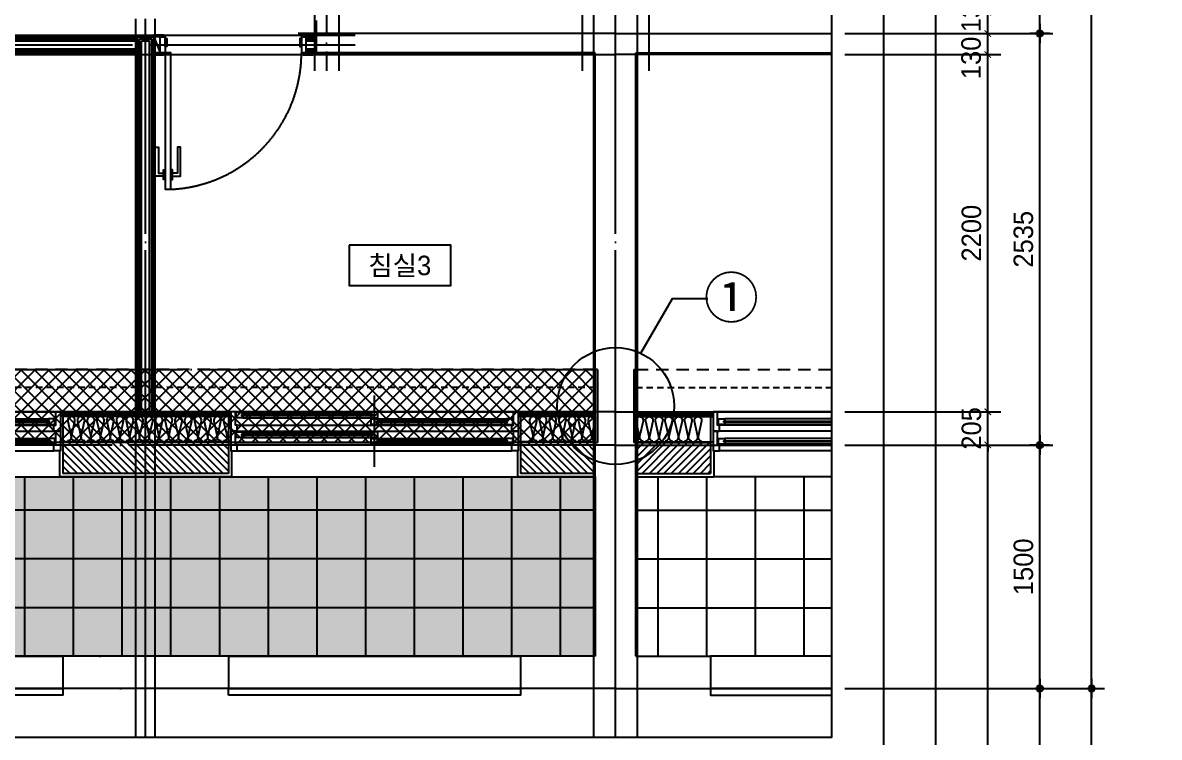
# Model space of a CAD drawing. Header units: millimetres. Extents: x -24416 to 92204, y -190080 to 23760.
# Drawn here: x 14987 to 21987, y 5502 to 9903 of the extents above; entities that cross this region are included whole.
import ezdxf
from ezdxf.enums import TextEntityAlignment as Align
from ezdxf.xclip import XClip

# ---------------------------------------------------------------- set-up
doc = ezdxf.new("R2010")
doc.units = ezdxf.units.MM
doc.header["$LTSCALE"] = 50
doc.header["$XCLIPFRAME"] = 0
for name, pattern in [('AUDIT_D_220706163347-0', [0]), ('CEN', [62, 60, -1, 0, -1]), ('H', [1.3, 0.8, -0.5]), ('HID', [2.5, 1.5, -1]), ('평면도(기준)$0$CENTER2', [16.25, 15, -0.5, 0.25, -0.5])]:
    doc.linetypes.add(name, pattern=pattern)
doc.layers.get('defpoints').update_dxf_attribs({"color": 139})
for name, color, linetype in [('A_HAT', 8, 'Continuous'), ('AA-XXXX-DIMS', 7, 'Continuous'), ('AA-단열-바닥-욕실', 30, 'Continuous'), ('ARDM', 7, 'Continuous'), ('CEN_CON', 1, 'CEN'), ('CEN_WALL', 12, 'CEN'), ('CONC', 2, 'Continuous'), ('dan1', 7, 'HID'), ('DIM', 7, 'AUDIT_D_220706163347-0'), ('ELE3_CON', 7, 'Continuous'), ('ELE4', 4, 'Continuous'), ('ETC', 6, 'Continuous'), ('FIN', 6, 'Continuous'), ('HAT', 9, 'Continuous'), ('INS', 252, 'Continuous'), ('SINA-F-FRAME', 4, 'Continuous'), ('TEXT', 3, 'Continuous'), ('WAL', 3, 'Continuous'), ('WAL_DRY', 7, 'Continuous'), ('WIN', 4, 'Continuous'), ('X - 단위세대$0$ETC', 6, 'Continuous'), ('바닥타일', 8, 'Continuous'), ('실명', 3, 'AUDIT_D_220706163347-0'), ('실명박스', 7, 'AUDIT_D_220706163347-0'), ('커튼박스', 6, 'Continuous'), ('평면도(기준)$0$1.EC-F-DOOR', 4, 'Continuous'), ('평면도(기준)$0$1.EC-F-DOOR-F', 4, 'Continuous')]:
    doc.layers.add(name, color=color, linetype=linetype)
for name, color, linetype, plot in [('AA-CEN', 1, 'CEN', False), ('Defpoint', 135, 'Continuous', False), ('MC', 135, 'Continuous', False)]:
    doc.layers.add(name, color=color, linetype=linetype, plot=plot)
doc.styles.add('HAUD01', font='Dotum.ttf')
doc.styles.add('돋움', font='Dotum.ttf')
doc.styles.add('맑은고딕', font='malgun.ttf', dxfattribs={"width": 0.9})
doc.dimstyles.new('DIM_40', dxfattribs={"dimscale": 40, "dimtxt": 3, "dimasz": 1, "dimexe": 2, "dimexo": 2, "dimgap": 1, "dimtad": 1, "dimdec": 0, "dimzin": 0, "dimdsep": 46, "dimtxsty": '맑은고딕', "dimblk1": 'DIMDOT', "dimblk2": 'DIMDOT', "dimsah": 1, "dimcen": 0.09, "dimdle": 2, "dimclrd": 7, "dimclre": 7, "dimclrt": 3, "dimadec": 0, "dimazin": 0, "dimtfac": 1, "dimtdec": 0, "dimtix": 1, "dimtmove": 2, "dimatfit": 3, "dimldrblk": 'DIMDOT', "dimfxl": 2, "dimtolj": 1, "dimtzin": 0, "dimarcsym": 0})
doc.dimstyles.new('MCDIM_40', dxfattribs={"dimscale": 40, "dimtxt": 3, "dimasz": 1, "dimexe": 2, "dimexo": 2, "dimgap": 1, "dimtad": 1, "dimdec": 0, "dimzin": 0, "dimdsep": 46, "dimtxsty": '맑은고딕', "dimblk1": 'ARCHTICK', "dimblk2": 'ARCHTICK', "dimsah": 1, "dimcen": 0.09, "dimdle": 2, "dimclrd": 7, "dimclre": 7, "dimclrt": 3, "dimadec": 0, "dimazin": 0, "dimtfac": 1, "dimtdec": 0, "dimtix": 1, "dimtmove": 2, "dimatfit": 3, "dimldrblk": 'ARCHTICK', "dimfxl": 1, "dimtolj": 1, "dimtzin": 0, "dimarcsym": 0})

# ---------------------------------------------------------------- blocks, each defined once
blk = doc.blocks.new('WIN_이중창_1800')
at = {"layer": 'Defpoint'}
for p, q in [((-15, 240), (-15, 0)), ((1785, 240), (1785, 0))]:
    blk.add_line(p, q, dxfattribs=at)
at = {"layer": 'WIN'}
blk.add_line((885, -100), (885, 340), dxfattribs=at)
at = {"layer": 'WIN', "color": 8}
for p, q in [((1742, 240), (28, 240)), ((1697, 237), (905, 237)), ((1730, 158), (40, 158)), ((865, 196), (73, 196)), ((865, 161), (73, 161)), ((1697, 202), (905, 202)), ((1730, 120), (40, 120)), ((865, 76), (73, 76)), ((1697, 117), (905, 117)), ((1697, 82), (905, 82)), ((1730, 38), (40, 38)), ((1730, 0), (40, 0)), ((865, 41), (73, 41))]:
    blk.add_line(p, q, dxfattribs=at)
at = {"layer": 'WIN'}
for points in [[(40, 158), (28, 158), (28, 240), (0, 240), (0, 120), (40, 120), (40, 158)], [(905, 216.5), (905, 202), (865, 202), (865, 237), (905, 237), (905, 222.5)], [(1704, 222.5), (1704, 216.5), (898, 216.5), (898, 222.5), (1704, 222.5)], [(1697, 216.5), (1697, 202), (1737, 202), (1737, 237), (1697, 237), (1697, 222.5)], [(1730, 158), (1742, 158), (1742, 240), (1770, 240), (1770, 120), (1730, 120), (1730, 158)], [(73, 175.5), (73, 161), (33, 161), (33, 196), (73, 196), (73, 181.5)], [(872, 181.5), (872, 175.5), (66, 175.5), (66, 181.5), (872, 181.5)], [(865, 175.5), (865, 161), (905, 161), (905, 196), (865, 196), (865, 181.5)], [(40, 38), (28, 38), (28, 120), (0, 120), (0, 0), (40, 0), (40, 38)], [(73, 55.5), (73, 41), (33, 41), (33, 76), (73, 76), (73, 61.5)], [(905, 96.5), (905, 82), (865, 82), (865, 117), (905, 117), (905, 102.5)], [(865, 55.5), (865, 41), (905, 41), (905, 76), (865, 76), (865, 61.5)], [(1704, 102.5), (1704, 96.5), (898, 96.5), (898, 102.5), (1704, 102.5)], [(1697, 96.5), (1697, 82), (1737, 82), (1737, 117), (1697, 117), (1697, 102.5)], [(1730, 38), (1742, 38), (1742, 120), (1770, 120), (1770, 0), (1730, 0), (1730, 38)], [(872, 61.5), (872, 55.5), (66, 55.5), (66, 61.5), (872, 61.5)]]:
    blk.add_lwpolyline(points, dxfattribs=at)
blk = doc.blocks.new('insul1')
blk.add_lwpolyline([(0, 0, 0.480617), (0.146, 0.183), (0.004, 0.817, -1.249969), (0.296, 0.817), (0.154, 0.183, 0.480617), (0.3, 0, 0.480617)], format="xyb")
blk = doc.blocks.new('A$C3C3C21E6')
at = {"layer": '평면도(기준)$0$1.EC-F-DOOR'}
blk.add_lwpolyline([(70, -210), (70, -1049.6), (106, -1049.6), (106, -210), (70, -210)], dxfattribs=at)
at = {"layer": '평면도(기준)$0$1.EC-F-DOOR', "color": 8}
for points in [[(60, -969.6), (10, -969.6), (10, -789.6), (30, -789.6), (30, -949.6), (60, -949.6)], [(116.1, -969.6), (166.1, -969.6), (166.1, -789.6), (146.1, -789.6), (146.1, -949.6), (116.1, -949.6)]]:
    blk.add_lwpolyline(points, dxfattribs=at)
for points in [[(70, -929.6), (70, -989.6), (60, -989.6), (60, -929.6)], [(106, -929.6), (106, -989.6), (116, -989.6), (116, -929.6)]]:
    blk.add_lwpolyline(points, close=True, dxfattribs=at)
at = {"layer": '평면도(기준)$0$1.EC-F-DOOR', "color": 1, "linetype": '평면도(기준)$0$CENTER2', "ltscale": 6}
blk.add_arc((69.4, -209.7), 840.6, 272.49818, 359.98243, dxfattribs=at)
at = {"layer": '평면도(기준)$0$1.EC-F-DOOR-F'}
for points in [[(60, -110), (40, -110), (0, -110), (0, -98), (60, -98)], [(40, -110), (70, -110), (70, -210), (40, -210)], [(70, -120), (80, -120), (80, -170), (70, -170)], [(910, -120), (900, -120), (900, -170), (910, -170)], [(940, -110), (910, -110), (910, -210), (940, -210)], [(920, -110), (940, -110), (980, -110), (980, -98), (920, -98)], [(0, -222), (60, -222), (60, -210), (0, -210)], [(920, -222), (980, -222), (980, -210), (920, -210)]]:
    blk.add_lwpolyline(points, close=True, dxfattribs=at)
blk = doc.blocks.new('U-76A(기본)', base_point=(206307.1, 38575.4))
at = {"layer": 'A_HAT'}
h = blk.add_hatch(dxfattribs=at)
h.set_pattern_fill('ANSI31', color=256, scale=10, style=0)
h.paths.add_polyline_path([(206892.1, 40090.4), (206432.1, 40090.4), (206432.1, 39900.4), (206892.1, 39900.4)])
h = blk.add_hatch(dxfattribs=at)
h.set_pattern_fill('ANSI31', color=256, scale=10, style=0)
h.paths.add_polyline_path([(209712.1, 40090.4), (208692.1, 40090.4), (208692.1, 39900.4), (209712.1, 39900.4)])
at = {"layer": '바닥타일'}
h = blk.add_hatch(dxfattribs=at)
h.set_pattern_fill('_USER', color=256, scale=300, double=1, pattern_type=0)
h.set_pattern_definition([(0, (0, 0), (0, 300), []), (90, (0, 0), (-300, 2e-14), [])])
edge = h.paths.add_edge_path()
edge.add_arc((218422.1, 40025.4), 690, 180.00105, 270.41264)
edge.add_line((218427.1, 39335.4), (218427.1, 38775.4))
edge.add_line((218427.1, 38775.4), (206432.1, 38775.4))
edge.add_line((206432.1, 38775.4), (206432.1, 39880.4))
edge.add_line((206432.1, 39880.4), (216782.1, 39880.4))
edge.add_line((216782.1, 39880.4), (216782.1, 40055.4))
edge.add_line((216782.1, 40055.4), (218422.1, 40055.4))
edge.add_line((218422.1, 40055.4), (218422.1, 40025.4))
edge.add_line((218422.1, 40025.4), (217732.1, 40025.4))
at = {"layer": 'CEN_CON'}
for p, q in [((206307.1, 38275.4), (206307.1, 45600.4)), ((206307.1, 42610.4), (208262.1, 42610.4)), ((206307.1, 38575.4), (220942.1, 38575.4))]:
    blk.add_line(p, q, dxfattribs=at)
at = {"layer": 'CEN_WALL'}
for p, q in [((208087.1, 45600.4), (208087.1, 42380.4)), ((209202.1, 38275.4), (209202.1, 42700.4)), ((212282.1, 42540.4), (207912.1, 42540.4)), ((206307.1, 40075.4), (216702.1, 40075.4))]:
    blk.add_line(p, q, dxfattribs=at)
at = {"layer": 'CONC'}
for p, q in [((208152.1, 42690.4), (208152.1, 42490.4)), ((206432.1, 42490.4), (208152.1, 42490.4)), ((206432.1, 40540.4), (206432.1, 42490.4)), ((206419.1, 40540.4), (206419.1, 40090.4)), ((206419.1, 40540.4), (206432.1, 40540.4)), ((206432.1, 40090.4), (206419.1, 40090.4)), ((206432.1, 38775.4), (206432.1, 40090.4)), ((206432.1, 38775.4), (206892.1, 38775.4)), ((206892.1, 38775.4), (206892.1, 38575.4)), ((208692.1, 38775.4), (209712.1, 38775.4)), ((208692.1, 38775.4), (208692.1, 38575.4)), ((209712.1, 38775.4), (209712.1, 38575.4)), ((206307.1, 38575.4), (206892.1, 38575.4)), ((208692.1, 38575.4), (209712.1, 38575.4))]:
    blk.add_line(p, q, dxfattribs=at)
at = {"layer": 'dan1'}
blk.add_lwpolyline([(206432.1, 40540.4), (211972.1, 40540.4)], dxfattribs=at)
at = {"layer": 'ELE3_CON'}
for p, q in [((208692.1, 38775.4), (206892.1, 38775.4)), ((211512.1, 38775.4), (209712.1, 38775.4))]:
    blk.add_line(p, q, dxfattribs=at)
at = {"layer": 'ELE4'}
for p, q in [((208672.1, 39880.4), (206912.1, 39880.4)), ((211492.1, 39880.4), (209732.1, 39880.4))]:
    blk.add_line(p, q, dxfattribs=at)
at = {"layer": 'FIN'}
for p, q in [((206912.1, 40040.4), (206912.1, 39880.4)), ((208672.1, 40040.4), (208672.1, 39880.4)), ((209732.1, 40040.4), (209732.1, 39880.4)), ((206432.1, 39880.4), (206912.1, 39880.4)), ((208672.1, 39880.4), (209732.1, 39880.4))]:
    blk.add_line(p, q, dxfattribs=at)
at = {"layer": 'INS'}
for p, q in [((206432.1, 40090.4), (206432.1, 40540.4)), ((206432.1, 40250.4), (206907.1, 40250.4)), ((208677.1, 40250.4), (209727.1, 40250.4)), ((206432.1, 40095.4), (206907.1, 40095.4)), ((208677.1, 40095.4), (209727.1, 40095.4))]:
    blk.add_line(p, q, dxfattribs=at)
at = {"layer": 'MC'}
for p, q in [((206512.1, 45600.4), (206512.1, 42380.4)), ((208012.1, 45600.4), (208012.1, 42380.4)), ((208162.1, 45600.4), (208162.1, 42380.4)), ((206442.1, 38275.4), (206442.1, 42840.4)), ((209142.1, 38275.4), (209142.1, 42700.4)), ((209262.1, 38275.4), (209262.1, 42700.4)), ((212282.1, 42600.4), (207912.1, 42600.4)), ((212282.1, 42480.4), (206307.1, 42480.4)), ((206307.1, 40280.4), (216702.1, 40280.4))]:
    blk.add_line(p, q, dxfattribs=at)
at = {"layer": 'SINA-F-FRAME'}
blk.add_line((209152.1, 42590.4), (209112.1, 42490.4), dxfattribs=at)
at = {"layer": 'WAL'}
for p, q in [((206432.1, 40090.4), (206892.1, 40090.4)), ((206892.1, 40090.4), (206892.1, 39900.4)), ((208692.1, 40090.4), (209712.1, 40090.4)), ((208692.1, 40090.4), (208692.1, 39900.4)), ((209712.1, 40090.4), (209712.1, 39900.4)), ((206432.1, 39900.4), (206892.1, 39900.4)), ((208692.1, 39900.4), (209712.1, 39900.4))]:
    blk.add_line(p, q, dxfattribs=at)
at = {"layer": 'WAL_DRY'}
for p, q in [((208212.1, 42590.4), (208152.1, 42590.4)), ((208212.1, 42577.9), (208152.1, 42577.9)), ((208212.1, 42565.4), (208152.1, 42565.4)), ((209152.1, 40270.4), (209152.1, 42590.4)), ((209252.1, 42590.4), (209152.1, 42590.4)), ((209164.6, 40270.4), (209164.6, 42577.9)), ((209239.6, 42577.9), (209164.6, 42577.9)), ((209177.1, 40270.4), (209177.1, 42565.4)), ((209227.1, 42565.4), (209177.1, 42565.4)), ((209227.1, 40270.4), (209227.1, 42565.4)), ((209239.6, 40270.4), (209239.6, 42577.9)), ((211032.1, 42590.4), (209252.1, 42590.4)), ((209252.1, 40270.4), (209252.1, 42590.4)), ((211032.1, 42577.9), (209252.1, 42577.9)), ((211032.1, 42565.4), (209252.1, 42565.4)), ((208212.1, 42515.4), (208152.1, 42515.4)), ((208212.1, 42502.9), (208152.1, 42502.9)), ((211032.1, 42515.4), (209252.1, 42515.4)), ((211032.1, 42502.9), (209252.1, 42502.9)), ((208212.1, 42490.4), (208152.1, 42490.4)), ((211032.1, 42490.4), (209252.1, 42490.4)), ((206432.1, 40270.4), (206907.1, 40270.4)), ((206432.1, 40260.4), (206907.1, 40260.4)), ((208677.1, 40270.4), (209727.1, 40270.4)), ((208677.1, 40260.4), (209727.1, 40260.4))]:
    blk.add_line(p, q, dxfattribs=at)
at = {"layer": 'X - 단위세대$0$ETC'}
for points in [[(208692.1, 38535.4), (208692.1, 38575.4), (206892.1, 38575.4), (206892.1, 38535.4), (208692.1, 38535.4)], [(211512.1, 38535.4), (211512.1, 38575.4), (209712.1, 38575.4), (209712.1, 38535.4), (211512.1, 38535.4)]]:
    blk.add_lwpolyline(points, dxfattribs=at)
at = {"layer": '커튼박스', "linetype": 'H'}
for p, q in [((206432.1, 40430.4), (209152.1, 40430.4)), ((209252.1, 40430.4), (211972.1, 40430.4))]:
    blk.add_line(p, q, dxfattribs=at)
at = {"layer": 'INS', "xscale": 150, "yscale": 150, "zscale": 150, "row_count": 1, "row_spacing": 0, "column_spacing": 60}
for p, column_count in [((206432.1, 40100.4), 7), ((208677.1, 40100.4), 17)]:
    blk.add_blockref('insul1', p, dxfattribs=dict(at, column_count=column_count))
at = {"layer": 'SINA-F-FRAME', "xscale": -1}
blk.add_blockref('A$C3C3C21E6', (209152.1, 42700.4), dxfattribs=at)
at = {"layer": 'WIN'}
for p in [(206907.1, 40040.4), (209727.1, 40040.4)]:
    blk.add_blockref('WIN_이중창_1800', p, dxfattribs=at)
blk = doc.blocks.new('U-76A(확장)3')
at = {"layer": 'CEN_CON'}
blk.add_line((0, 0), (14595, 0), dxfattribs=at)
blk = doc.blocks.new('A$C415C5DAF')
at = {"layer": '실명박스'}
blk.add_lwpolyline([(4511.7, -9843.2), (4511.7, -10093.2), (5137, -10093.2), (5137, -9843.2)], close=True, dxfattribs=at)
blk.add_lwpolyline([(4511.7, -9843.2), (4511.7, -10093.2), (5137, -10093.2), (5137, -9843.2)], close=True, dxfattribs=at)
at = {"layer": '실명', "style": 'HAUD01'}
blk.add_text('침실3', height=120, dxfattribs=at).set_placement((4823.2, -9966.4), align=Align.MIDDLE)
blk = doc.blocks.new('A$C1CAF0AFA')
at = {"layer": 'ETC'}
h = blk.add_hatch(dxfattribs=at)
h.set_pattern_fill('CROSS', color=256, scale=10, angle=45)
h.set_pattern_definition([(45, (110765.9, -23760), (7e-15, 89.80256), [31.75, -95.25]), (135, (110788.35, -23760), (-89.80256, 7e-15), [31.75, -95.25])])
h.paths.add_polyline_path([(6393.3, -17757.9), (4553.3, -17757.9), (4553.3, -16467.9), (6393.3, -16467.9)])
h.paths.add_polyline_path([(6523.3, -17757.9), (6523.3, -16477.9), (8163.3, -16477.9), (8163.3, -16652.9), (18513.3, -16652.9), (18513.3, -17757.9)])
h.paths.add_polyline_path([(4553.3, -8712.9), (6783.3, -8712.9), (6783.3, -8122.9), (8523.3, -8122.9), (8523.3, -9007.9), (9193.3, -9007.9), (9193.3, -8122.9), (12693.3, -8122.9), (12693.3, -9477.9), (8963.3, -9477.9), (8963.3, -9927.9), (4553.3, -9927.9)])
at = {"layer": 'HAT'}
h = blk.add_hatch(dxfattribs=at)
h.set_pattern_fill('_USER', color=5, scale=60, angle=45, double=1, pattern_type=0)
h.set_pattern_definition([(45, (0, -23760), (-42.4264, 42.4264), []), (135, (0, -23760), (-42.4264, -42.4264), [])])
h.paths.add_polyline_path([(12573.3, -11732.9), (12263.3, -11732.9), (12263.3, -10137.9), (9623.3, -10137.9), (9623.3, -10577.9), (8553.3, -10577.9), (8553.3, -10287.9), (8353.3, -10287.9), (8353.3, -10577.9), (5003.3, -10577.9), (5003.3, -15817.9), (8353.3, -15817.9), (8353.3, -16107.9), (8553.3, -16107.9), (8553.3, -15817.9), (8823.3, -15817.9), (8823.3, -15992.9), (12773.3, -15992.9), (12773.3, -16282.9), (12973.3, -16282.9), (12973.3, -15992.9), (18513.3, -15992.9), (18513.3, -16442.9), (8373.3, -16442.9), (8373.3, -16267.9), (4553.3, -16267.9), (4553.3, -10127.9), (9173.3, -10127.9), (9173.3, -9687.9), (12713.3, -9687.9), (12713.3, -11282.9), (14563.3, -11282.9), (14563.3, -11132.9), (15963.3, -11132.9), (15963.3, -11282.9), (18526.3, -11282.9), (18526.3, -11732.9), (12773.3, -11732.9), (12773.3, -11410.4), (12573.3, -11410.4)])
at = {"layer": 'AA-CEN', "color": 4}
blk.add_lwpolyline([(8823.3, -15992.9), (12773.3, -15992.9), (12773.3, -16282.9), (12973.3, -16282.9), (12973.3, -15992.9), (18513.3, -15992.9), (18513.3, -16442.9), (8373.3, -16442.9)], dxfattribs=at)
at = {"layer": 'AA-CEN'}
blk.add_lwpolyline([(6523.3, -17757.9), (6523.3, -16477.9), (8163.3, -16477.9), (8163.3, -16652.9), (18513.3, -16652.9), (18513.3, -17757.9), (6523.3, -17757.9)], dxfattribs=at)
blk = doc.blocks.new('_ArchTick')
at = {"color": 0, "linetype": 'ByBlock', "const_width": 0.15}
blk.add_lwpolyline([(-0.5, -0.5), (0.5, 0.5)], dxfattribs=at)
blk = doc.blocks.new('*D673')
at = {"layer": 'defpoints', "color": 0, "transparency": 16777216}
for p in [(18320, -18257.9), (18770, -18257.9), (18770, -18897.9)]:
    blk.add_point(p, dxfattribs=at)
at = {"layer": 'DIM', "color": 7, "lineweight": -2, "transparency": 16777216}
for p, q in [((18320, -18337.9), (18320, -18977.9)), ((18770, -18337.9), (18770, -18977.9)), ((18240, -18897.9), (18850, -18897.9))]:
    blk.add_line(p, q, dxfattribs=at)
at = {"layer": 'DIM', "color": 7, "lineweight": -2, "transparency": 16777216, "xscale": 40, "yscale": 40, "zscale": 40, "rotation": 180}
blk.add_blockref('_ArchTick', (18320, -18897.9), dxfattribs=at)
at = {"layer": 'DIM', "color": 7, "lineweight": -2, "transparency": 16777216, "xscale": 40, "yscale": 40, "zscale": 40}
blk.add_blockref('_ArchTick', (18770, -18897.9), dxfattribs=at)
at = {"layer": 'DIM', "color": 3, "transparency": 16777216, "insert": (18545, -18797.8), "char_height": 120, "attachment_point": 5, "style": 'HAUD01'}
blk.add_mtext('\\A1;450', dxfattribs=at)
blk = doc.blocks.new('*D674')
at = {"layer": 'defpoints', "color": 0, "transparency": 16777216}
for p in [(18890, -18257.9), (19340, -18257.9), (19340, -18897.9)]:
    blk.add_point(p, dxfattribs=at)
at = {"layer": 'DIM', "color": 7, "lineweight": -2, "transparency": 16777216}
for p, q in [((18890, -18337.9), (18890, -18977.9)), ((19340, -18337.9), (19340, -18977.9)), ((18810, -18897.9), (19420, -18897.9))]:
    blk.add_line(p, q, dxfattribs=at)
at = {"layer": 'DIM', "color": 7, "lineweight": -2, "transparency": 16777216, "xscale": 40, "yscale": 40, "zscale": 40, "rotation": 180}
blk.add_blockref('_ArchTick', (18890, -18897.9), dxfattribs=at)
at = {"layer": 'DIM', "color": 7, "lineweight": -2, "transparency": 16777216, "xscale": 40, "yscale": 40, "zscale": 40}
blk.add_blockref('_ArchTick', (19340, -18897.9), dxfattribs=at)
at = {"layer": 'DIM', "color": 3, "transparency": 16777216, "insert": (19115, -18797.8), "char_height": 120, "attachment_point": 5, "style": 'HAUD01'}
blk.add_mtext('\\A1;450', dxfattribs=at)
blk = doc.blocks.new('*D676')
at = {"layer": 'defpoints', "color": 0, "transparency": 16777216}
for p in [(21140, -18257.9), (21590, -18257.9), (21590, -18897.9)]:
    blk.add_point(p, dxfattribs=at)
at = {"layer": 'DIM', "color": 7, "lineweight": -2, "transparency": 16777216}
for p, q in [((21140, -18337.9), (21140, -18977.9)), ((21590, -18337.9), (21590, -18977.9)), ((21060, -18897.9), (21670, -18897.9))]:
    blk.add_line(p, q, dxfattribs=at)
at = {"layer": 'DIM', "color": 7, "lineweight": -2, "transparency": 16777216, "xscale": 40, "yscale": 40, "zscale": 40, "rotation": 180}
blk.add_blockref('_ArchTick', (21140, -18897.9), dxfattribs=at)
at = {"layer": 'DIM', "color": 7, "lineweight": -2, "transparency": 16777216, "xscale": 40, "yscale": 40, "zscale": 40}
blk.add_blockref('_ArchTick', (21590, -18897.9), dxfattribs=at)
at = {"layer": 'DIM', "color": 3, "transparency": 16777216, "insert": (21365, -18797.8), "char_height": 120, "attachment_point": 5, "style": 'HAUD01'}
blk.add_mtext('\\A1;450', dxfattribs=at)
blk = doc.blocks.new('DIMDOT')
at = {"layer": 'AA-XXXX-DIMS'}
for p, q in [((-1.5, 0), (1.5, 0)), ((0, -1.5), (0, 1.5))]:
    blk.add_line(p, q, dxfattribs=at)
for radius in [0.5, 0.25]:
    blk.add_circle((0, 0), radius, dxfattribs=at)
blk = doc.blocks.new('*D678')
at = {"layer": 'defpoints', "color": 0, "transparency": 16777216}
for p in [(23057.2, -7922.9), (24657.2, -7922.9), (23057.2, -17957.9)]:
    blk.add_point(p, dxfattribs=at)
at = {"layer": 'DIM', "color": 7, "lineweight": -2, "transparency": 16777216}
for p, q in [((23137.2, -7922.9), (24737.2, -7922.9)), ((24657.2, -17917.9), (24657.2, -7962.9)), ((23137.2, -17957.9), (24737.2, -17957.9))]:
    blk.add_line(p, q, dxfattribs=at)
at = {"layer": 'DIM', "color": 7, "lineweight": -2, "transparency": 16777216, "xscale": 40, "yscale": 40, "zscale": 40}
for p, rotation in [((24657.2, -7922.9), 90), ((24657.2, -17957.9), 270)]:
    blk.add_blockref('DIMDOT', p, dxfattribs=dict(at, rotation=rotation))
at = {"layer": 'DIM', "color": 3, "transparency": 16777216, "insert": (24557.1, -12940.4), "char_height": 120, "attachment_point": 5, "rotation": 90, "style": 'HAUD01'}
blk.add_mtext('\\A1;10035', dxfattribs=at)
blk = doc.blocks.new('*D679')
at = {"layer": 'defpoints', "color": 0, "transparency": 16777216}
for p in [(23057.2, -16457.9), (24337.2, -16457.9), (23057.2, -17957.9)]:
    blk.add_point(p, dxfattribs=at)
at = {"layer": 'DIM', "color": 7, "lineweight": -2, "transparency": 16777216}
for p, q in [((23137.2, -16457.9), (24417.2, -16457.9)), ((24337.2, -17917.9), (24337.2, -16497.9)), ((23137.2, -17957.9), (24417.2, -17957.9))]:
    blk.add_line(p, q, dxfattribs=at)
at = {"layer": 'DIM', "color": 7, "lineweight": -2, "transparency": 16777216, "xscale": 40, "yscale": 40, "zscale": 40}
for p, rotation in [((24337.2, -16457.9), 90), ((24337.2, -17957.9), 270)]:
    blk.add_blockref('DIMDOT', p, dxfattribs=dict(at, rotation=rotation))
at = {"layer": 'DIM', "color": 3, "transparency": 16777216, "insert": (24237.1, -17207.9), "char_height": 120, "attachment_point": 5, "rotation": 90, "style": 'HAUD01'}
blk.add_mtext('\\A1;1500', dxfattribs=at)
blk = doc.blocks.new('*D680')
at = {"layer": 'defpoints', "color": 0, "transparency": 16777216}
for p in [(23057.2, -13922.9), (24337.2, -13922.9), (23057.2, -16457.9)]:
    blk.add_point(p, dxfattribs=at)
at = {"layer": 'DIM', "color": 7, "lineweight": -2, "transparency": 16777216}
for p, q in [((23137.2, -13922.9), (24417.2, -13922.9)), ((24337.2, -16417.9), (24337.2, -13962.9)), ((23137.2, -16457.9), (24417.2, -16457.9))]:
    blk.add_line(p, q, dxfattribs=at)
at = {"layer": 'DIM', "color": 7, "lineweight": -2, "transparency": 16777216, "xscale": 40, "yscale": 40, "zscale": 40}
for p, rotation in [((24337.2, -13922.9), 90), ((24337.2, -16457.9), 270)]:
    blk.add_blockref('DIMDOT', p, dxfattribs=dict(at, rotation=rotation))
at = {"layer": 'DIM', "color": 3, "transparency": 16777216, "insert": (24237.1, -15190.4), "char_height": 120, "attachment_point": 5, "rotation": 90, "style": 'HAUD01'}
blk.add_mtext('\\A1;2535', dxfattribs=at)
blk = doc.blocks.new('*D681')
at = {"layer": 'defpoints', "color": 0, "transparency": 16777216}
for p in [(23057.2, -11157.9), (24337.2, -11157.9), (23057.2, -13922.9)]:
    blk.add_point(p, dxfattribs=at)
at = {"layer": 'DIM', "color": 7, "lineweight": -2, "transparency": 16777216}
for p, q in [((23137.2, -11157.9), (24417.2, -11157.9)), ((24337.2, -13882.9), (24337.2, -11197.9)), ((23137.2, -13922.9), (24417.2, -13922.9))]:
    blk.add_line(p, q, dxfattribs=at)
at = {"layer": 'DIM', "color": 7, "lineweight": -2, "transparency": 16777216, "xscale": 40, "yscale": 40, "zscale": 40}
for p, rotation in [((24337.2, -11157.9), 90), ((24337.2, -13922.9), 270)]:
    blk.add_blockref('DIMDOT', p, dxfattribs=dict(at, rotation=rotation))
at = {"layer": 'DIM', "color": 3, "transparency": 16777216, "insert": (24237.1, -12540.4), "char_height": 120, "attachment_point": 5, "rotation": 90, "style": 'HAUD01'}
blk.add_mtext('\\A1;2765', dxfattribs=at)
blk = doc.blocks.new('*D684')
at = {"layer": 'defpoints', "color": 0, "transparency": 16777216}
for p in [(23057.2, -16252.9), (24017.2, -16252.9), (23057.2, -16457.9)]:
    blk.add_point(p, dxfattribs=at)
at = {"layer": 'DIM', "color": 7, "lineweight": -2, "transparency": 16777216}
for p, q in [((24017.2, -16252.9), (24017.2, -16212.9)), ((23137.2, -16252.9), (24097.2, -16252.9)), ((24017.2, -16457.9), (24017.2, -16252.9)), ((23137.2, -16457.9), (24097.2, -16457.9)), ((24017.2, -16457.9), (24017.2, -16497.9))]:
    blk.add_line(p, q, dxfattribs=at)
at = {"layer": 'DIM', "color": 7, "lineweight": -2, "transparency": 16777216, "xscale": 40, "yscale": 40, "zscale": 40}
for p, rotation in [((24017.2, -16252.9), 270), ((24017.2, -16457.9), 90)]:
    blk.add_blockref('_ArchTick', p, dxfattribs=dict(at, rotation=rotation))
at = {"layer": 'DIM', "color": 3, "transparency": 16777216, "insert": (23917.1, -16355.4), "char_height": 120, "attachment_point": 5, "rotation": 90, "style": 'HAUD01'}
blk.add_mtext('\\A1;205', dxfattribs=at)
blk = doc.blocks.new('*D685')
at = {"layer": 'defpoints', "color": 0, "transparency": 16777216}
for p in [(23057.2, -14052.9), (24017.2, -14052.9), (23057.2, -16252.9)]:
    blk.add_point(p, dxfattribs=at)
at = {"layer": 'DIM', "color": 7, "lineweight": -2, "transparency": 16777216}
for p, q in [((24017.2, -16332.9), (24017.2, -13972.9)), ((23137.2, -14052.9), (24097.2, -14052.9)), ((23137.2, -16252.9), (24097.2, -16252.9))]:
    blk.add_line(p, q, dxfattribs=at)
at = {"layer": 'DIM', "color": 7, "lineweight": -2, "transparency": 16777216, "xscale": 40, "yscale": 40, "zscale": 40}
for p, rotation in [((24017.2, -14052.9), 90), ((24017.2, -16252.9), 270)]:
    blk.add_blockref('_ArchTick', p, dxfattribs=dict(at, rotation=rotation))
at = {"layer": 'DIM', "color": 3, "transparency": 16777216, "insert": (23917.1, -15152.9), "char_height": 120, "attachment_point": 5, "rotation": 90, "style": 'HAUD01'}
blk.add_mtext('\\A1;2200', dxfattribs=at)
blk = doc.blocks.new('*D686')
at = {"layer": 'defpoints', "color": 0, "transparency": 16777216}
for p in [(23057.2, -13922.9), (24017.2, -13922.9), (23057.2, -14052.9)]:
    blk.add_point(p, dxfattribs=at)
at = {"layer": 'DIM', "color": 7, "lineweight": -2, "transparency": 16777216}
for p, q in [((24017.2, -14132.9), (24017.2, -13842.9)), ((23137.2, -13922.9), (24097.2, -13922.9)), ((23137.2, -14052.9), (24097.2, -14052.9))]:
    blk.add_line(p, q, dxfattribs=at)
at = {"layer": 'DIM', "color": 7, "lineweight": -2, "transparency": 16777216, "xscale": 40, "yscale": 40, "zscale": 40}
for p, rotation in [((24017.2, -13922.9), 90), ((24017.2, -14052.9), 270)]:
    blk.add_blockref('_ArchTick', p, dxfattribs=dict(at, rotation=rotation))
at = {"layer": 'DIM', "color": 3, "transparency": 16777216, "insert": (23914.9, -14073.2), "char_height": 120, "attachment_point": 5, "rotation": 90, "style": 'HAUD01'}
blk.add_mtext('\\A1;130', dxfattribs=at)
blk = doc.blocks.new('*D687')
at = {"layer": 'defpoints', "color": 0, "transparency": 16777216}
for p in [(23057.2, -13792.9), (24017.2, -13792.9), (23057.2, -13922.9)]:
    blk.add_point(p, dxfattribs=at)
at = {"layer": 'DIM', "color": 7, "lineweight": -2, "transparency": 16777216}
for p, q in [((24017.2, -14002.9), (24017.2, -13712.9)), ((23137.2, -13792.9), (24097.2, -13792.9)), ((23137.2, -13922.9), (24097.2, -13922.9))]:
    blk.add_line(p, q, dxfattribs=at)
at = {"layer": 'DIM', "color": 7, "lineweight": -2, "transparency": 16777216, "xscale": 40, "yscale": 40, "zscale": 40}
for p, rotation in [((24017.2, -13792.9), 90), ((24017.2, -13922.9), 270)]:
    blk.add_blockref('_ArchTick', p, dxfattribs=dict(at, rotation=rotation))
at = {"layer": 'DIM', "color": 3, "transparency": 16777216, "insert": (23914.9, -13784.2), "char_height": 120, "attachment_point": 5, "rotation": 90, "style": 'HAUD01'}
blk.add_mtext('\\A1;130', dxfattribs=at)
blk = doc.blocks.new('*D688')
at = {"layer": 'defpoints', "color": 0, "transparency": 16777216}
for p in [(23057.2, -11592.9), (24017.2, -11592.9), (23057.2, -13792.9)]:
    blk.add_point(p, dxfattribs=at)
at = {"layer": 'DIM', "color": 7, "lineweight": -2, "transparency": 16777216}
for p, q in [((24017.2, -13872.9), (24017.2, -11512.9)), ((23137.2, -11592.9), (24097.2, -11592.9)), ((23137.2, -13792.9), (24097.2, -13792.9))]:
    blk.add_line(p, q, dxfattribs=at)
at = {"layer": 'DIM', "color": 7, "lineweight": -2, "transparency": 16777216, "xscale": 40, "yscale": 40, "zscale": 40}
for p, rotation in [((24017.2, -11592.9), 90), ((24017.2, -13792.9), 270)]:
    blk.add_blockref('_ArchTick', p, dxfattribs=dict(at, rotation=rotation))
at = {"layer": 'DIM', "color": 3, "transparency": 16777216, "insert": (23917.1, -12692.9), "char_height": 120, "attachment_point": 5, "rotation": 90, "style": 'HAUD01'}
blk.add_mtext('\\A1;2200', dxfattribs=at)
blk = doc.blocks.new('A$C45F312F6')
at = {"layer": 'ARDM', "color": 3}
blk.add_lwpolyline([(18793.1, -15892.9), (18988.1, -15554.6), (19205.6, -15554.6)], dxfattribs=at)
blk.add_circle((18638.3, -16217.9), 360, dxfattribs=at)
at = {"layer": 'TEXT', "style": '돋움'}
blk.add_text('①', height=250, dxfattribs=at).set_placement((19350.7, -15675.8), align=Align.CENTER)
blk = doc.blocks.new('DIM-1108')
at = {"layer": 'DIM'}
for base, p1, p2, angle, dimstyle, override, picture, middle in [((24657.2, -7922.9), (23057.2, -17957.9), (23057.2, -7922.9), 270, 'DIM_40', {"dimscale": 40, "dimtxsty": 'HAUD01'}, '*D678', (24557.1, -12940.4)), ((24337.2, -11157.9), (23057.2, -13922.9), (23057.2, -11157.9), 270, 'DIM_40', {"dimscale": 40, "dimtxsty": 'HAUD01'}, '*D681', (24237.1, -12540.4)), ((24017.2, -11592.9), (23057.2, -13792.9), (23057.2, -11592.9), 270, 'MCDIM_40', {"dimtxsty": 'HAUD01'}, '*D688', (23917.1, -12692.9)), ((24337.2, -13922.9), (23057.2, -16457.9), (23057.2, -13922.9), 270, 'DIM_40', {"dimscale": 40, "dimtxsty": 'HAUD01'}, '*D680', (24237.1, -15190.4)), ((24017.2, -14052.9), (23057.2, -16252.9), (23057.2, -14052.9), 270, 'MCDIM_40', {"dimtxsty": 'HAUD01'}, '*D685', (23917.1, -15152.9)), ((24017.2, -16252.9), (23057.2, -16457.9), (23057.2, -16252.9), 270, 'MCDIM_40', {"dimtxsty": 'HAUD01'}, '*D684', (23917.1, -16355.4)), ((24337.2, -16457.9), (23057.2, -17957.9), (23057.2, -16457.9), 270, 'DIM_40', {"dimscale": 40, "dimtxsty": 'HAUD01'}, '*D679', (24237.1, -17207.9)), ((18770, -18897.9), (18320, -18257.9), (18770, -18257.9), 180, 'MCDIM_40', {"dimtxsty": 'HAUD01'}, '*D673', (18545, -18797.8)), ((19340, -18897.9), (18890, -18257.9), (19340, -18257.9), 180, 'MCDIM_40', {"dimtxsty": 'HAUD01'}, '*D674', (19115, -18797.8)), ((21590, -18897.9), (21140, -18257.9), (21590, -18257.9), 180, 'MCDIM_40', {"dimtxsty": 'HAUD01'}, '*D676', (21365, -18797.8))]:
    dim = blk.add_linear_dim(base=base, p1=p1, p2=p2, angle=angle, dimstyle=dimstyle, override=override, dxfattribs=at)
    dim.commit()
    dim.dimension.update_dxf_attribs({"geometry": picture, "text_midpoint": middle})
for base, p1, p2, picture, middle in [((24017.2, -13792.9), (23057.2, -13922.9), (23057.2, -13792.9), '*D687', (23914.9, -13784.2)), ((24017.2, -13922.9), (23057.2, -14052.9), (23057.2, -13922.9), '*D686', (23914.9, -14073.2))]:
    dim = blk.add_linear_dim(base=base, p1=p1, p2=p2, angle=270, dimstyle='MCDIM_40', override={"dimtxsty": 'HAUD01'}, dxfattribs=at)
    dim.commit()
    dim.dimension.update_dxf_attribs({"geometry": picture, "text_midpoint": middle, "dimtype": 128})

msp = doc.modelspace()

# ---------------------------------------------------------------- linework, layer by layer
at = {"layer": 'defpoints'}
for points in [[(21570.4, 20477.1), (2403.3, 20477.1), (2403.3, 3902.1), (21570.4, 3902.1)], [(21250.4, 20157.1), (2723.3, 20157.1), (2723.3, 4222.1), (21250.4, 4222.1)], [(20930.4, 19837.1), (3043.3, 19837.1), (3043.3, 4542.1), (20930.4, 4542.1)], [(20610.4, 19517.1), (3363.3, 19517.1), (3363.3, 4862.1), (20610.4, 4862.1)], [(20290.4, 19197.1), (3683.3, 19197.1), (3683.3, 5182.1), (20290.4, 5182.1)], [(19970.4, 18877.1), (4003.3, 18877.1), (4003.3, 5502.1), (19970.4, 5502.1)]]:
    msp.add_lwpolyline(points, close=True, dxfattribs=at)

# ---------------------------------------------------------------- block references
for name, p in [('DIM-1108', (-3086.8, 23760)), ('A$C45F312F6', (0, 23760))]:
    msp.add_blockref(name, p)
at = {"xscale": -1}
msp.add_blockref('U-76A(기본)', (18638.3, 5802.1), dxfattribs=at)
ref = msp.add_blockref('U-76A(기본)', (18638.3, 5802.1))
XClip(ref).set_block_clipping_path([(191672.1148688774, 38275.3918016906), (207639.267251093, 51650.3918016906)])
ref = msp.add_blockref('U-76A(확장)3', (15612.4, 9792.9), dxfattribs=dict(xscale=-1, rotation=90))
XClip(ref).set_block_clipping_path([(13298.4077166071, -2135), (29625.0000000005, 10105.1364734633)])
at = {"layer": 'AA-단열-바닥-욕실'}
msp.add_blockref('A$C1CAF0AFA', (0, 23760), dxfattribs=at)
at = {"layer": '실명박스'}
msp.add_blockref('A$C415C5DAF', (12485.4, 18377.1), dxfattribs=at)

doc.saveas('drawing.dxf')
